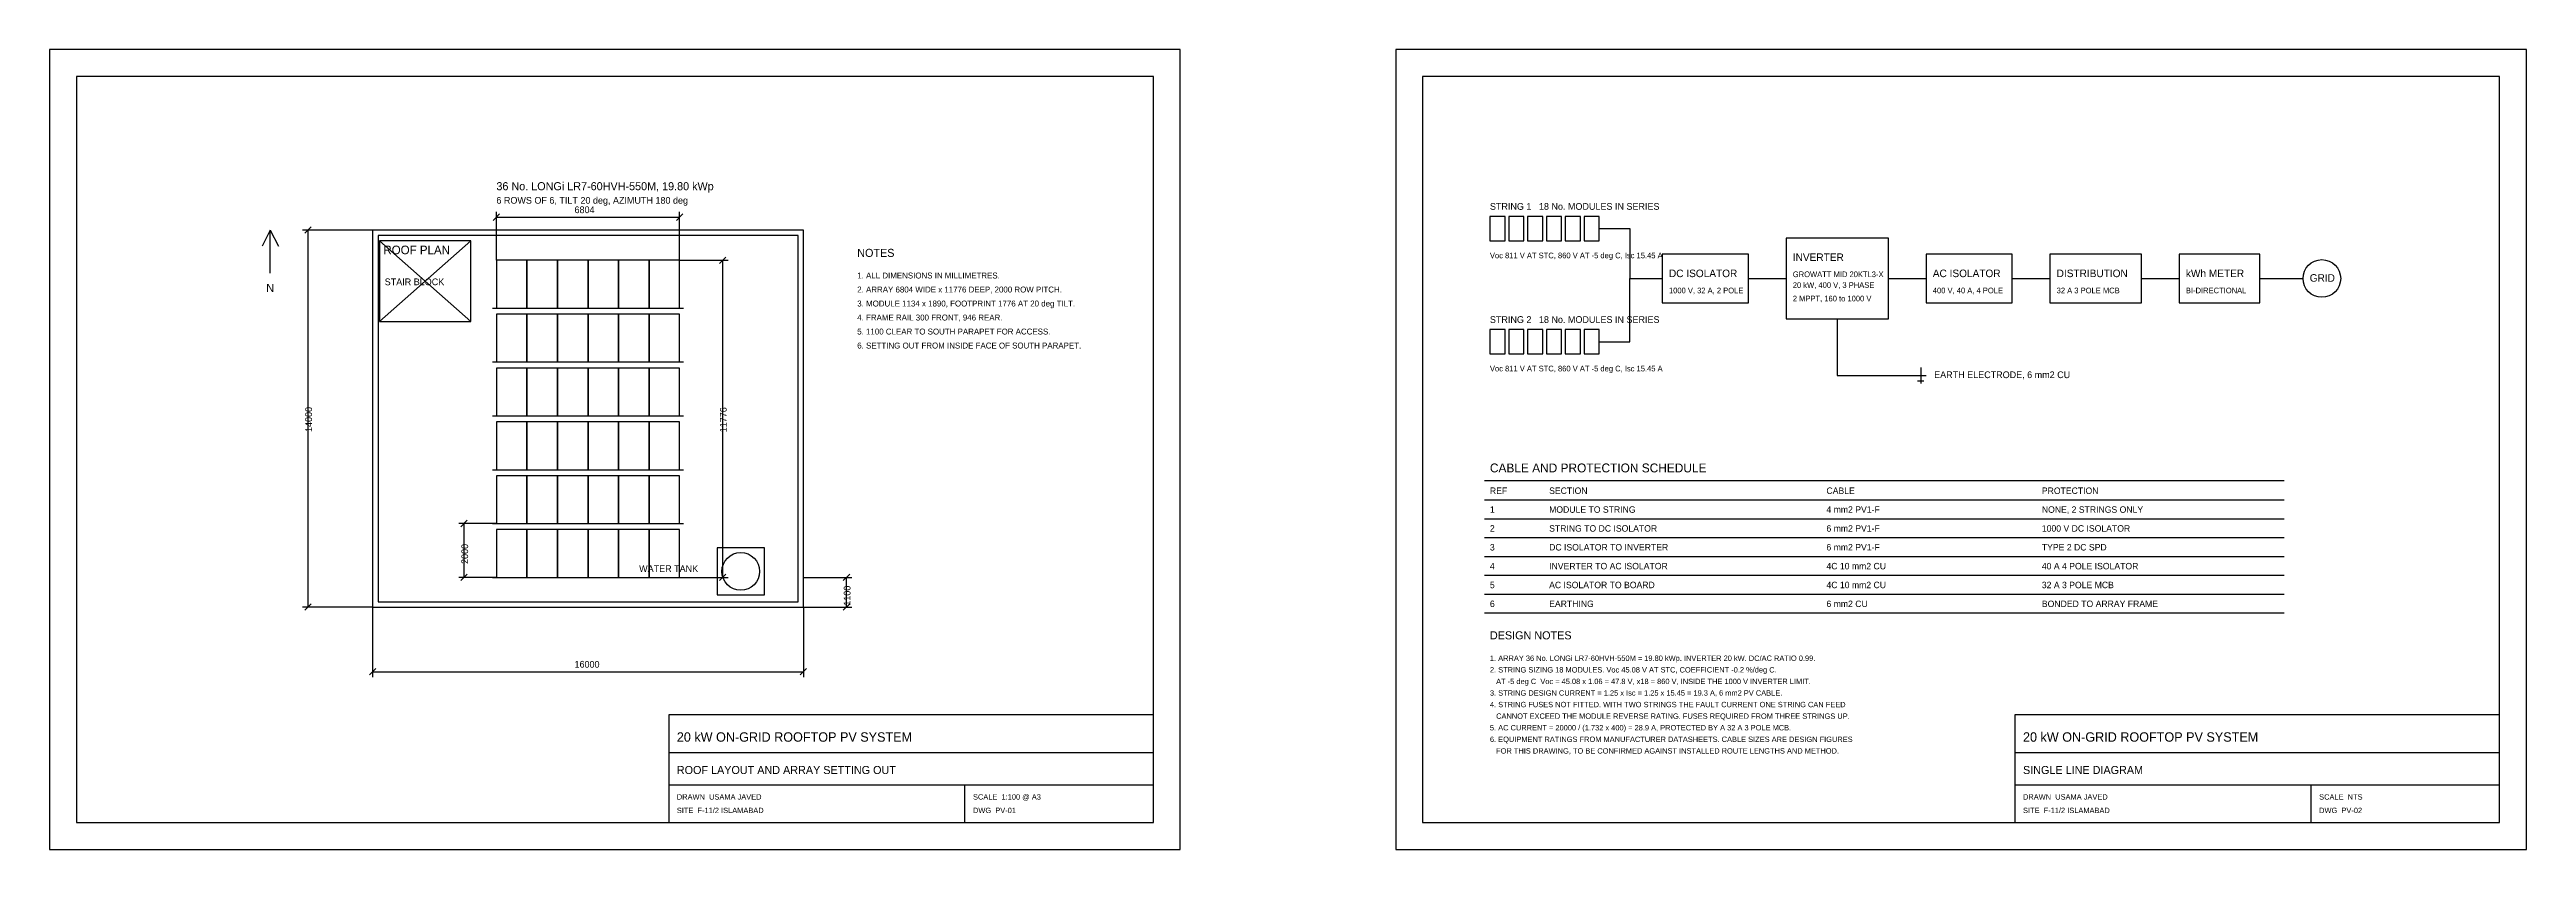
# Model space of a CAD drawing. Header units: millimetres. Extents: x 0 to 92000, y 0 to 29700.
import ezdxf

# ---------------------------------------------------------------- set-up
doc = ezdxf.new("R2010")
doc.units = ezdxf.units.MM
for name, color, linetype in [('00-BORDER', 7, 'CONTINUOUS'), ('02-PARAPET', 9, 'CONTINUOUS'), ('03-PV-MODULE', 5, 'CONTINUOUS'), ('04-PV-FRAME', 4, 'CONTINUOUS'), ('05-SERVICES', 6, 'CONTINUOUS'), ('06-DIMS', 2, 'CONTINUOUS'), ('07-TEXT', 7, 'CONTINUOUS'), ('08-ELEC', 1, 'CONTINUOUS'), ('09-CABLE', 3, 'CONTINUOUS')]:
    doc.layers.add(name, color=color, linetype=linetype)

msp = doc.modelspace()

# ---------------------------------------------------------------- linework, layer by layer
at = {"layer": '00-BORDER'}
for p, q in [((42000, 29700), (0, 29700)), ((0, 29700), (0, 0)), ((42000, 0), (42000, 29700)), ((92000, 29700), (50000, 29700)), ((50000, 29700), (50000, 0)), ((92000, 0), (92000, 29700)), ((41000, 28700), (1000, 28700)), ((1000, 28700), (1000, 1000)), ((41000, 1000), (41000, 28700)), ((91000, 28700), (51000, 28700)), ((51000, 28700), (51000, 1000)), ((91000, 1000), (91000, 28700)), ((41000, 5000), (23000, 5000)), ((23000, 5000), (23000, 1000)), ((41000, 1000), (41000, 5000)), ((91000, 5000), (73000, 5000)), ((73000, 5000), (73000, 1000)), ((91000, 1000), (91000, 5000)), ((23000, 3600), (41000, 3600)), ((73000, 3600), (91000, 3600)), ((23000, 2400), (41000, 2400)), ((34000, 1000), (34000, 2400)), ((73000, 2400), (91000, 2400)), ((84000, 1000), (84000, 2400)), ((1000, 1000), (41000, 1000)), ((23000, 1000), (41000, 1000)), ((51000, 1000), (91000, 1000)), ((73000, 1000), (91000, 1000)), ((0, 0), (42000, 0)), ((50000, 0), (92000, 0))]:
    msp.add_line(p, q, dxfattribs=at)
at = {"layer": '02-PARAPET'}
for p, q in [((28000, 23000), (12000, 23000)), ((12000, 23000), (12000, 9000)), ((28000, 9000), (28000, 23000)), ((27800, 22800), (12200, 22800)), ((12200, 22800), (12200, 9200)), ((27800, 9200), (27800, 22800)), ((12200, 9200), (27800, 9200)), ((12000, 9000), (28000, 9000))]:
    msp.add_line(p, q, dxfattribs=at)
at = {"layer": '03-PV-MODULE'}
for p, q in [((54060, 23500), (53500, 23500)), ((53500, 23500), (53500, 22600)), ((54060, 22600), (54060, 23500)), ((54760, 23500), (54200, 23500)), ((54200, 23500), (54200, 22600)), ((54760, 22600), (54760, 23500)), ((55460, 23500), (54900, 23500)), ((54900, 23500), (54900, 22600)), ((55460, 22600), (55460, 23500)), ((56160, 23500), (55600, 23500)), ((55600, 23500), (55600, 22600)), ((56160, 22600), (56160, 23500)), ((56860, 23500), (56300, 23500)), ((56300, 23500), (56300, 22600)), ((56860, 22600), (56860, 23500)), ((57560, 23500), (57000, 23500)), ((57000, 23500), (57000, 22600)), ((57560, 22600), (57560, 23500)), ((53500, 22600), (54060, 22600)), ((54200, 22600), (54760, 22600)), ((54900, 22600), (55460, 22600)), ((55600, 22600), (56160, 22600)), ((56300, 22600), (56860, 22600)), ((57000, 22600), (57560, 22600)), ((17732, 21876), (16598, 21876)), ((16598, 21876), (16598, 20100)), ((17732, 20100), (17732, 21876)), ((18866, 21876), (17732, 21876)), ((17732, 21876), (17732, 20100)), ((18866, 20100), (18866, 21876)), ((20000, 21876), (18866, 21876)), ((18866, 21876), (18866, 20100)), ((20000, 20100), (20000, 21876)), ((21134, 21876), (20000, 21876)), ((20000, 21876), (20000, 20100)), ((21134, 20100), (21134, 21876)), ((22268, 21876), (21134, 21876)), ((21134, 21876), (21134, 20100)), ((22268, 20100), (22268, 21876)), ((23402, 21876), (22268, 21876)), ((22268, 21876), (22268, 20100)), ((23402, 20100), (23402, 21876)), ((16598, 20100), (17732, 20100)), ((17732, 19876), (16598, 19876)), ((16598, 19876), (16598, 18100)), ((17732, 20100), (18866, 20100)), ((17732, 18100), (17732, 19876)), ((18866, 19876), (17732, 19876)), ((17732, 19876), (17732, 18100)), ((18866, 20100), (20000, 20100)), ((18866, 18100), (18866, 19876)), ((20000, 19876), (18866, 19876)), ((18866, 19876), (18866, 18100)), ((20000, 20100), (21134, 20100)), ((20000, 18100), (20000, 19876)), ((21134, 19876), (20000, 19876)), ((20000, 19876), (20000, 18100)), ((21134, 20100), (22268, 20100)), ((21134, 18100), (21134, 19876)), ((22268, 19876), (21134, 19876)), ((21134, 19876), (21134, 18100)), ((22268, 20100), (23402, 20100)), ((22268, 18100), (22268, 19876)), ((23402, 19876), (22268, 19876)), ((22268, 19876), (22268, 18100)), ((23402, 18100), (23402, 19876)), ((54060, 19300), (53500, 19300)), ((53500, 19300), (53500, 18400)), ((53500, 18400), (54060, 18400)), ((54060, 18400), (54060, 19300)), ((54760, 19300), (54200, 19300)), ((54200, 19300), (54200, 18400)), ((54200, 18400), (54760, 18400)), ((54760, 18400), (54760, 19300)), ((55460, 19300), (54900, 19300)), ((54900, 19300), (54900, 18400)), ((54900, 18400), (55460, 18400)), ((55460, 18400), (55460, 19300)), ((56160, 19300), (55600, 19300)), ((55600, 19300), (55600, 18400)), ((55600, 18400), (56160, 18400)), ((56160, 18400), (56160, 19300)), ((56860, 19300), (56300, 19300)), ((56300, 19300), (56300, 18400)), ((56300, 18400), (56860, 18400)), ((56860, 18400), (56860, 19300)), ((57560, 19300), (57000, 19300)), ((57000, 19300), (57000, 18400)), ((57000, 18400), (57560, 18400)), ((57560, 18400), (57560, 19300)), ((16598, 18100), (17732, 18100)), ((17732, 17876), (16598, 17876)), ((16598, 17876), (16598, 16100)), ((17732, 18100), (18866, 18100)), ((17732, 16100), (17732, 17876)), ((18866, 17876), (17732, 17876)), ((17732, 17876), (17732, 16100)), ((18866, 18100), (20000, 18100)), ((18866, 16100), (18866, 17876)), ((20000, 17876), (18866, 17876)), ((18866, 17876), (18866, 16100)), ((20000, 18100), (21134, 18100)), ((20000, 16100), (20000, 17876)), ((21134, 17876), (20000, 17876)), ((20000, 17876), (20000, 16100)), ((21134, 18100), (22268, 18100)), ((21134, 16100), (21134, 17876)), ((22268, 17876), (21134, 17876)), ((21134, 17876), (21134, 16100)), ((22268, 18100), (23402, 18100)), ((22268, 16100), (22268, 17876)), ((23402, 17876), (22268, 17876)), ((22268, 17876), (22268, 16100)), ((23402, 16100), (23402, 17876)), ((16598, 16100), (17732, 16100)), ((17732, 15876), (16598, 15876)), ((16598, 15876), (16598, 14100)), ((17732, 16100), (18866, 16100)), ((17732, 14100), (17732, 15876)), ((18866, 15876), (17732, 15876)), ((17732, 15876), (17732, 14100)), ((18866, 16100), (20000, 16100)), ((18866, 14100), (18866, 15876)), ((20000, 15876), (18866, 15876)), ((18866, 15876), (18866, 14100)), ((20000, 16100), (21134, 16100)), ((20000, 14100), (20000, 15876)), ((21134, 15876), (20000, 15876)), ((20000, 15876), (20000, 14100)), ((21134, 16100), (22268, 16100)), ((21134, 14100), (21134, 15876)), ((22268, 15876), (21134, 15876)), ((21134, 15876), (21134, 14100)), ((22268, 16100), (23402, 16100)), ((22268, 14100), (22268, 15876)), ((23402, 15876), (22268, 15876)), ((22268, 15876), (22268, 14100)), ((23402, 14100), (23402, 15876)), ((16598, 14100), (17732, 14100)), ((17732, 13876), (16598, 13876)), ((16598, 13876), (16598, 12100)), ((17732, 14100), (18866, 14100)), ((17732, 12100), (17732, 13876)), ((18866, 13876), (17732, 13876)), ((17732, 13876), (17732, 12100)), ((18866, 14100), (20000, 14100)), ((18866, 12100), (18866, 13876)), ((20000, 13876), (18866, 13876)), ((18866, 13876), (18866, 12100)), ((20000, 14100), (21134, 14100)), ((20000, 12100), (20000, 13876)), ((21134, 13876), (20000, 13876)), ((20000, 13876), (20000, 12100)), ((21134, 14100), (22268, 14100)), ((21134, 12100), (21134, 13876)), ((22268, 13876), (21134, 13876)), ((21134, 13876), (21134, 12100)), ((22268, 14100), (23402, 14100)), ((22268, 12100), (22268, 13876)), ((23402, 13876), (22268, 13876)), ((22268, 13876), (22268, 12100)), ((23402, 12100), (23402, 13876)), ((16598, 12100), (17732, 12100)), ((17732, 12100), (18866, 12100)), ((18866, 12100), (20000, 12100)), ((20000, 12100), (21134, 12100)), ((21134, 12100), (22268, 12100)), ((22268, 12100), (23402, 12100)), ((17732, 11876), (16598, 11876)), ((16598, 11876), (16598, 10100)), ((17732, 10100), (17732, 11876)), ((18866, 11876), (17732, 11876)), ((17732, 11876), (17732, 10100)), ((18866, 10100), (18866, 11876)), ((20000, 11876), (18866, 11876)), ((18866, 11876), (18866, 10100)), ((20000, 10100), (20000, 11876)), ((21134, 11876), (20000, 11876)), ((20000, 11876), (20000, 10100)), ((21134, 10100), (21134, 11876)), ((22268, 11876), (21134, 11876)), ((21134, 11876), (21134, 10100)), ((22268, 10100), (22268, 11876)), ((23402, 11876), (22268, 11876)), ((22268, 11876), (22268, 10100)), ((23402, 10100), (23402, 11876)), ((16598, 10100), (17732, 10100)), ((17732, 10100), (18866, 10100)), ((18866, 10100), (20000, 10100)), ((20000, 10100), (21134, 10100)), ((21134, 10100), (22268, 10100)), ((22268, 10100), (23402, 10100))]:
    msp.add_line(p, q, dxfattribs=at)
at = {"layer": '04-PV-FRAME'}
for p, q in [((16448, 20100), (23552, 20100)), ((16448, 18100), (23552, 18100)), ((16448, 16100), (23552, 16100)), ((16448, 14100), (23552, 14100)), ((16448, 12100), (23552, 12100)), ((16448, 10100), (23552, 10100))]:
    msp.add_line(p, q, dxfattribs=at)
at = {"layer": '05-SERVICES'}
for p, q in [((15650, 22600), (12250, 22600)), ((12250, 22600), (12250, 19600)), ((12250, 19600), (15650, 22600)), ((12250, 22600), (15650, 19600)), ((15650, 19600), (15650, 22600)), ((12250, 19600), (15650, 19600)), ((26550, 11200), (24800, 11200)), ((24800, 11200), (24800, 9450)), ((26550, 9450), (26550, 11200)), ((24800, 9450), (26550, 9450))]:
    msp.add_line(p, q, dxfattribs=at)
msp.add_circle((25675, 10325), 700, dxfattribs=at)
at = {"layer": '06-DIMS'}
for p, q in [((12000, 23000), (9400, 23000)), ((9480, 22880), (9720, 23120)), ((9600, 9000), (9600, 23000)), ((16478, 23356), (16718, 23596)), ((16598, 21876), (16598, 23676)), ((16598, 23476), (23402, 23476)), ((23282, 23356), (23522, 23596)), ((23402, 21876), (23402, 23676)), ((23402, 21876), (25202, 21876)), ((24882, 21756), (25122, 21996)), ((25002, 10100), (25002, 21876)), ((16598, 12100), (15198, 12100)), ((15278, 11980), (15518, 12220)), ((15398, 10100), (15398, 12100)), ((15278, 9980), (15518, 10220)), ((24882, 9980), (25122, 10220)), ((29480, 9980), (29720, 10220)), ((16598, 10100), (15198, 10100)), ((23402, 10100), (25202, 10100)), ((28000, 10100), (29800, 10100)), ((29600, 9000), (29600, 10100)), ((12000, 9000), (9400, 9000)), ((9480, 8880), (9720, 9120)), ((12000, 9000), (12000, 6400)), ((28000, 9000), (28000, 6400)), ((28000, 9000), (29800, 9000)), ((29480, 8880), (29720, 9120)), ((11880, 6480), (12120, 6720)), ((12000, 6600), (28000, 6600)), ((27880, 6480), (28120, 6720))]:
    msp.add_line(p, q, dxfattribs=at)
at = {"layer": '07-TEXT'}
for p, q in [((8200, 23000), (7900, 22400)), ((8200, 21400), (8200, 23000)), ((8200, 23000), (8500, 22400))]:
    msp.add_line(p, q, dxfattribs=at)
at = {"layer": '08-ELEC'}
for p, q in [((63100, 22100), (59900, 22100)), ((59900, 22100), (59900, 20300)), ((63100, 20300), (63100, 22100)), ((68300, 22700), (64500, 22700)), ((64500, 22700), (64500, 19700)), ((68300, 19700), (68300, 22700)), ((72900, 22100), (69700, 22100)), ((69700, 22100), (69700, 20300)), ((72900, 20300), (72900, 22100)), ((77700, 22100), (74300, 22100)), ((74300, 22100), (74300, 20300)), ((77700, 20300), (77700, 22100)), ((82100, 22100), (79100, 22100)), ((79100, 22100), (79100, 20300)), ((82100, 20300), (82100, 22100)), ((59900, 20300), (63100, 20300)), ((69700, 20300), (72900, 20300)), ((74300, 20300), (77700, 20300)), ((79100, 20300), (82100, 20300)), ((64500, 19700), (68300, 19700)), ((69300, 17600), (69700, 17600)), ((69500, 17900), (69500, 17300)), ((69380, 17400), (69620, 17400)), ((53300, 13700), (83000, 13700)), ((53300, 12980), (83000, 12980)), ((53300, 12280), (83000, 12280)), ((53300, 11580), (83000, 11580)), ((53300, 10880), (83000, 10880)), ((53300, 10180), (83000, 10180)), ((53300, 9480), (83000, 9480)), ((53300, 8780), (83000, 8780))]:
    msp.add_line(p, q, dxfattribs=at)
msp.add_circle((84400, 21200), 700, dxfattribs=at)
at = {"layer": '09-CABLE'}
for p, q in [((57560, 23050), (58700, 23050)), ((58700, 23050), (58700, 21200)), ((58700, 18850), (58700, 21200)), ((58700, 21200), (59900, 21200)), ((63100, 21200), (64500, 21200)), ((68300, 21200), (69700, 21200)), ((72900, 21200), (74300, 21200)), ((77700, 21200), (79100, 21200)), ((82100, 21200), (83700, 21200)), ((66400, 19700), (66400, 17600)), ((57560, 18850), (58700, 18850)), ((66400, 17600), (69500, 17600))]:
    msp.add_line(p, q, dxfattribs=at)

# ---------------------------------------------------------------- texts
at = {"layer": '06-DIMS'}
for s, p in [('6804', (19500, 23626)), ('16000', (19500, 6750))]:
    msp.add_text(s, height=250, dxfattribs=at).set_placement(p)
for s, p in [('14000', (9750, 15500)), ('11776', (25152, 15488)), ('2000', (15548, 10600)), ('1100', (29750, 9050))]:
    msp.add_text(s, height=250, rotation=90, dxfattribs=at).set_placement(p)
at = {"layer": '07-TEXT'}
for s, height, p in [('36 No. LONGi LR7-60HVH-550M, 19.80 kWp', 300, (16598, 24476)), ('6 ROWS OF 6, TILT 20 deg, AZIMUTH 180 deg', 250, (16598, 23976)), ('STRING 1   18 No. MODULES IN SERIES', 250, (53500, 23750)), ('ROOF PLAN', 320, (12400, 22100)), ('NOTES', 300, (30000, 22000)), ('Voc 811 V AT STC, 860 V AT -5 deg C, Isc 15.45 A', 210, (53500, 21950)), ('INVERTER', 280, (64750, 21850)), ('STAIR BLOCK', 250, (12450, 20950)), ('1. ALL DIMENSIONS IN MILLIMETRES.', 220, (30000, 21200)), ('DC ISOLATOR', 280, (60150, 21250)), ('GROWATT MID 20KTL3-X', 210, (64750, 21250)), ('AC ISOLATOR', 280, (69950, 21250)), ('DISTRIBUTION', 280, (74550, 21250)), ('kWh METER', 280, (79350, 21250)), ('GRID', 280, (83950, 21080)), ('N', 300, (8050, 20700)), ('3. MODULE 1134 x 1890, FOOTPRINT 1776 AT 20 deg TILT.', 220, (30000, 20160)), ('2. ARRAY 6804 WIDE x 11776 DEEP, 2000 ROW PITCH.', 220, (30000, 20680)), ('1000 V, 32 A, 2 POLE', 210, (60150, 20650)), ('20 kW, 400 V, 3 PHASE', 210, (64750, 20850)), ('2 MPPT, 160 to 1000 V', 210, (64750, 20350)), ('400 V, 40 A, 4 POLE', 210, (69950, 20650)), ('32 A 3 POLE MCB', 210, (74550, 20650)), ('BI-DIRECTIONAL', 210, (79350, 20650)), ('4. FRAME RAIL 300 FRONT, 946 REAR.', 220, (30000, 19640)), ('5. 1100 CLEAR TO SOUTH PARAPET FOR ACCESS.', 220, (30000, 19120)), ('STRING 2   18 No. MODULES IN SERIES', 250, (53500, 19550)), ('6. SETTING OUT FROM INSIDE FACE OF SOUTH PARAPET.', 220, (30000, 18600)), ('Voc 811 V AT STC, 860 V AT -5 deg C, Isc 15.45 A', 210, (53500, 17750)), ('EARTH ELECTRODE, 6 mm2 CU', 250, (70000, 17500)), ('CABLE AND PROTECTION SCHEDULE', 330, (53500, 14000)), ('REF', 240, (53500, 13200)), ('SECTION', 240, (55700, 13200)), ('CABLE', 240, (66000, 13200)), ('PROTECTION', 240, (74000, 13200)), ('2', 240, (53500, 11800)), ('1', 240, (53500, 12500)), ('STRING TO DC ISOLATOR', 240, (55700, 11800)), ('MODULE TO STRING', 240, (55700, 12500)), ('4 mm2 PV1-F', 240, (66000, 12500)), ('6 mm2 PV1-F', 240, (66000, 11800)), ('1000 V DC ISOLATOR', 240, (74000, 11800)), ('NONE, 2 STRINGS ONLY', 240, (74000, 12500)), ('3', 240, (53500, 11100)), ('DC ISOLATOR TO INVERTER', 240, (55700, 11100)), ('6 mm2 PV1-F', 240, (66000, 11100)), ('TYPE 2 DC SPD', 240, (74000, 11100)), ('WATER TANK', 250, (21900, 10300)), ('4', 240, (53500, 10400)), ('INVERTER TO AC ISOLATOR', 240, (55700, 10400)), ('4C 10 mm2 CU', 240, (66000, 10400)), ('40 A 4 POLE ISOLATOR', 240, (74000, 10400)), ('5', 240, (53500, 9700)), ('6', 240, (53500, 9000)), ('AC ISOLATOR TO BOARD', 240, (55700, 9700)), ('EARTHING', 240, (55700, 9000)), ('4C 10 mm2 CU', 240, (66000, 9700)), ('6 mm2 CU', 240, (66000, 9000)), ('32 A 3 POLE MCB', 240, (74000, 9700)), ('BONDED TO ARRAY FRAME', 240, (74000, 9000)), ('DESIGN NOTES', 300, (53500, 7800)), ('2. STRING SIZING 18 MODULES. Voc 45.08 V AT STC, COEFFICIENT -0.2 %/deg C.', 200, (53500, 6570)), ('1. ARRAY 36 No. LONGi LR7-60HVH-550M = 19.80 kWp. INVERTER 20 kW. DC/AC RATIO 0.99.', 200, (53500, 7000)), ('3. STRING DESIGN CURRENT = 1.25 x Isc = 1.25 x 15.45 = 19.3 A, 6 mm2 PV CABLE.', 200, (53500, 5710)), ('   AT -5 deg C  Voc = 45.08 x 1.06 = 47.8 V, x18 = 860 V, INSIDE THE 1000 V INVERTER LIMIT.', 200, (53500, 6140)), ('4. STRING FUSES NOT FITTED. WITH TWO STRINGS THE FAULT CURRENT ONE STRING CAN FEED', 200, (53500, 5280)), ('5. AC CURRENT = 20000 / (1.732 x 400) = 28.9 A, PROTECTED BY A 32 A 3 POLE MCB.', 200, (53500, 4420)), ('   CANNOT EXCEED THE MODULE REVERSE RATING. FUSES REQUIRED FROM THREE STRINGS UP.', 200, (53500, 4850)), ('20 kW ON-GRID ROOFTOP PV SYSTEM', 350, (23300, 4000)), ('6. EQUIPMENT RATINGS FROM MANUFACTURER DATASHEETS. CABLE SIZES ARE DESIGN FIGURES', 200, (53500, 3990)), ('   FOR THIS DRAWING, TO BE CONFIRMED AGAINST INSTALLED ROUTE LENGTHS AND METHOD.', 200, (53500, 3560)), ('20 kW ON-GRID ROOFTOP PV SYSTEM', 350, (73300, 4000)), ('ROOF LAYOUT AND ARRAY SETTING OUT', 300, (23300, 2800)), ('SINGLE LINE DIAGRAM', 300, (73300, 2800)), ('DRAWN  USAMA JAVED', 200, (23300, 1850)), ('SCALE  1:100 @ A3', 200, (34300, 1850)), ('DRAWN  USAMA JAVED', 200, (73300, 1850)), ('SCALE  NTS', 200, (84300, 1850)), ('SITE  F-11/2 ISLAMABAD', 200, (23300, 1350)), ('DWG  PV-01', 200, (34300, 1350)), ('SITE  F-11/2 ISLAMABAD', 200, (73300, 1350)), ('DWG  PV-02', 200, (84300, 1350))]:
    msp.add_text(s, height=height, dxfattribs=at).set_placement(p)

doc.saveas('drawing.dxf')
